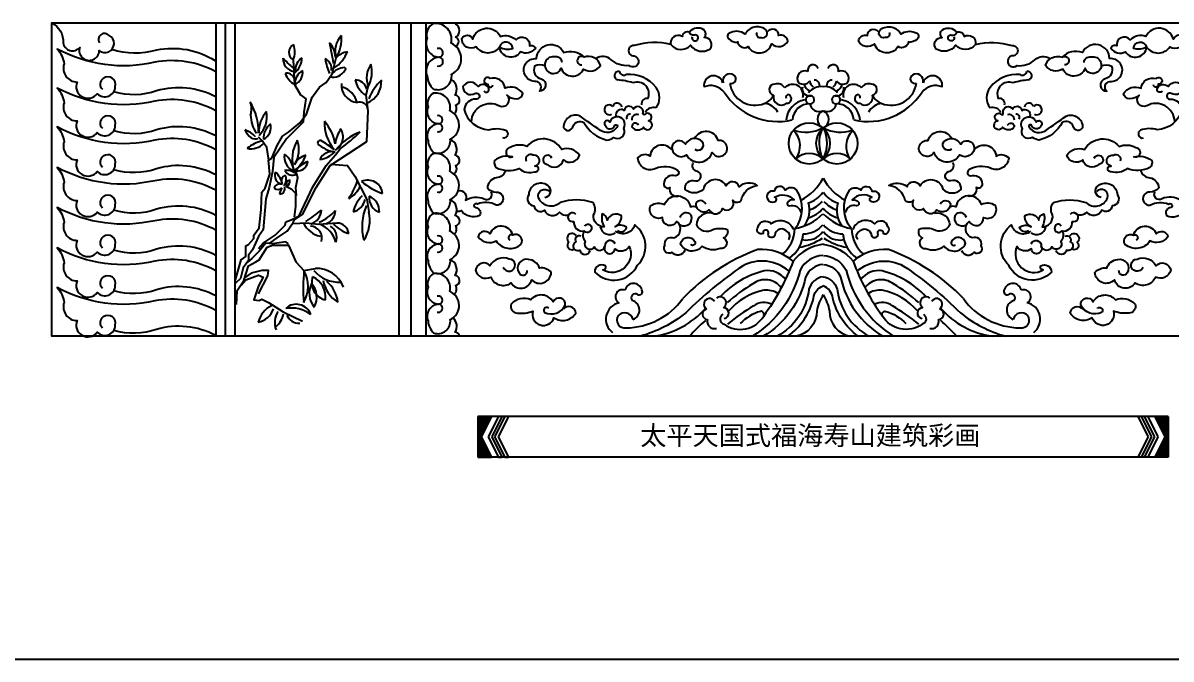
# Model space of a CAD drawing. Extents: x -66030 to 95157, y -13132 to 45879.
# Drawn here: x -60474 to -58642, y 1430 to 2445 of the extents above; entities that cross this region are included whole.
import ezdxf

# ---------------------------------------------------------------- set-up
doc = ezdxf.new("R2010")
doc.units = 0
doc.header["$LTSCALE"] = 100
doc.header["$MEASUREMENT"] = 0
for name, color, linetype in [('3', 11, 'CONTINUOUS'), ('4', 121, 'CONTINUOUS'), ('BH', 21, 'CONTINUOUS'), ('TEXT', 105, 'CONTINUOUS')]:
    doc.layers.add(name, color=color, linetype=linetype)
doc.styles.add('HZ', font='simhei.ttf')

# ---------------------------------------------------------------- blocks, each defined once
blk = doc.blocks.new('A$C67C823C9')
at = {"layer": '3'}
for p, q in [((0, 65.3), (0, 0)), ((1101.2, 65.3), (0, 65.3)), ((21.6, 65.3), (5.3, 32.6)), ((32.8, 65.3), (16.5, 32.6)), ((38.4, 65.3), (22.1, 32.6)), ((43, 65.3), (26.7, 32.6)), ((48.6, 65.3), (32.3, 32.6)), ((1052.6, 65.3), (1068.9, 32.6)), ((1058.2, 65.3), (1052.6, 65.3)), ((1058.2, 65.3), (1074.5, 32.6)), ((1062.8, 65.3), (1079.1, 32.6)), ((1068.4, 65.3), (1062.8, 65.3)), ((1068.4, 65.3), (1084.7, 32.6)), ((1079.6, 65.3), (1095.9, 32.6)), ((1101.2, 65.3), (1079.6, 65.3)), ((1101.2, 65.3), (1101.2, 0)), ((5.3, 32.6), (21.6, 0)), ((16.5, 32.6), (32.8, 0)), ((22.1, 32.6), (38.4, 0)), ((26.7, 32.6), (43, 0)), ((32.3, 32.6), (48.6, 0)), ((1068.9, 32.6), (1052.6, 0)), ((1074.5, 32.6), (1058.2, 0)), ((1079.1, 32.6), (1062.8, 0)), ((1084.7, 32.6), (1068.4, 0)), ((1095.9, 32.6), (1079.6, 0)), ((0, 0), (21.6, 0)), ((1101.2, 0), (0, 0)), ((32.8, 0), (38.4, 0)), ((43, 0), (48.6, 0)), ((1058.2, 0), (1052.6, 0)), ((1068.4, 0), (1062.8, 0)), ((1101.2, 0), (1079.6, 0))]:
    blk.add_line(p, q, dxfattribs=at)
at = {"layer": 'BH'}
for p, q in [((0, 61.4), (3.9, 65.3)), ((0, 46.1), (19.1, 65.3)), ((0, 48.7), (16.6, 65.3)), ((0, 51.2), (14, 65.3)), ((0, 53.8), (11.5, 65.3)), ((0, 56.3), (9, 65.3)), ((0, 58.8), (6.4, 65.3)), ((0, 63.9), (1.3, 65.3)), ((0, 43.6), (21.5, 65.1)), ((0, 41), (19, 60)), ((1080, 64.6), (1080.6, 65.3)), ((1080.8, 62.9), (1083.2, 65.3)), ((1081.7, 61.2), (1085.7, 65.3)), ((1082.5, 59.5), (1088.3, 65.3)), ((1083.3, 57.8), (1090.8, 65.3)), ((1084.2, 56.1), (1093.4, 65.3)), ((1085, 54.4), (1095.9, 65.3)), ((1085.9, 52.7), (1098.4, 65.3)), ((1086.7, 51), (1101, 65.3)), ((1087.6, 49.3), (1101.2, 62.9)), ((1088.4, 47.6), (1101.2, 60.4)), ((1089.3, 45.9), (1101.2, 57.8)), ((1090.1, 44.2), (1101.2, 55.3)), ((0, 38.5), (16.4, 54.9)), ((0, 35.9), (13.9, 49.8)), ((0, 33.4), (11.3, 44.7)), ((0, 30.8), (8.8, 39.6)), ((1091, 42.5), (1101.2, 52.8)), ((1091.8, 40.8), (1101.2, 50.2)), ((1092.7, 39.1), (1101.2, 47.7)), ((1093.5, 37.4), (1101.2, 45.1)), ((1094.4, 35.7), (1101.2, 42.6)), ((1095.2, 34), (1101.2, 40)), ((1095.5, 31.8), (1101.2, 37.5)), ((0, 28.3), (6.2, 34.5)), ((0, 25.7), (5.8, 31.6)), ((0, 23.2), (6.7, 29.9)), ((0, 20.7), (7.5, 28.2)), ((0, 18.1), (8.4, 26.5)), ((0, 15.6), (9.2, 24.8)), ((0, 13), (10.1, 23.1)), ((0, 10.5), (10.9, 21.4)), ((0, 7.9), (11.8, 19.7)), ((1080.2, 1.2), (1101.2, 22.2)), ((1081.6, 0), (1101.2, 19.7)), ((1082.8, 6.3), (1101.2, 24.8)), ((1085.3, 11.4), (1101.2, 27.3)), ((1087.9, 16.5), (1101.2, 29.8)), ((1090.4, 21.6), (1101.2, 32.4)), ((1093, 26.7), (1101.2, 34.9)), ((0, 5.4), (12.6, 18)), ((0, 2.8), (13.5, 16.3)), ((0, 0.3), (14.3, 14.6)), ((2.3, 0), (15.2, 12.9)), ((4.8, 0), (16, 11.2)), ((7.3, 0), (16.8, 9.5)), ((9.9, 0), (17.7, 7.8)), ((12.4, 0), (18.5, 6.1)), ((15, 0), (19.4, 4.4)), ((17.5, 0), (20.2, 2.7)), ((20.1, 0), (21.1, 1)), ((1084.1, 0), (1101.2, 17.1)), ((1086.7, 0), (1101.2, 14.6)), ((1089.2, 0), (1101.2, 12)), ((1091.7, 0), (1101.2, 9.5)), ((1094.3, 0), (1101.2, 6.9)), ((1096.8, 0), (1101.2, 4.4)), ((1099.4, 0), (1101.2, 1.8))]:
    blk.add_line(p, q, dxfattribs=at)
blk = doc.blocks.new('A$C09F412C1')
at = {"layer": '3'}
for p, q in [((261.2, 500.6), (261.2, 0.6)), ((276.4, 500.6), (276.4, 0.6)), ((291.6, 500.6), (291.6, 0.6)), ((553.3, 500.6), (553.3, 0.6)), ((572.6, 500.6), (572.6, 0.6)), ((596.1, 500.6), (596.1, 0.6))]:
    blk.add_line(p, q, dxfattribs=at)
for points in [[(0, 500.6, -0.284766), (18, 468.9, 0.655369), (44.2, 461.4, 1.146883), (75.3, 456.4, 1.11925), (91, 480.5, 0.937213), (75.7, 468.9)], [(614.4, 432.1, 1.388547), (614.4, 445.5, 0.468613), (598.4, 416.1, 0.186167), (608.2, 395.4, 0.567131), (637.4, 418.8, 0.640494), (636.7, 468.4, 0.534045), (608.2, 499.6, 0.354768), (598.4, 475.7, 0.468613), (614.4, 446.3, 1.388547), (614.4, 459.7)], [(1124.5, 485.5, 0.654238), (1131.3, 477.4, 0.833454), (1138.2, 490.2, 0.461241), (1105.7, 482.6, 0.295401), (1083.4, 485.1, 0.720954), (1079.6, 475.3, 0.191245), (1094, 469.2)], [(1335.5, 485.5, -0.654238), (1328.7, 477.4, -0.833454), (1321.8, 490.2, -0.461241), (1354.3, 482.6, -0.295401), (1376.6, 485.1, -0.720954), (1380.4, 475.3, -0.191245), (1366, 469.2)], [(1021.2, 478.4, 2.932601), (1026.3, 481.6, -0.482868), (1016.9, 486, 0.469035), (1005, 478.9, 0.682973), (987.1, 466.1, 0.457922), (1018.5, 464.9, 0.396432), (1049.5, 458.9, 0.674426), (1040.3, 477.3, 0.456239), (1039.8, 489.4, 0.399871), (1016.9, 486)], [(1093.7, 471.4, 0.590399), (1110.4, 462.9, 0.653489), (1148, 467.2, 0.478523), (1173.7, 471.4, 0.49357), (1159.1, 480.4, 0.761754), (1142, 486.8)], [(1366.3, 471.4, -0.590399), (1349.6, 462.9, -0.653489), (1312, 467.2, -0.478523), (1286.3, 471.4, -0.49357), (1300.9, 480.4, -0.761754), (1318, 486.8)], [(1438.8, 478.4, -2.932601), (1433.7, 481.6, 0.482868), (1443.1, 486, -0.469035), (1455, 478.9, -0.682973), (1472.9, 466.1, -0.457922), (1441.5, 464.9, -0.396432), (1410.5, 458.9, -0.674426), (1419.7, 477.3, -0.456239), (1420.2, 489.4, -0.399871), (1443.1, 486)], [(261.2, 422.7, 0.17389), (164, 437.8, -0.181978), (8.5, 458.9, -0.163044), (19.3, 435.3, 0.510238), (40, 406.3, 0.871013), (72.3, 387.7, 0.656321), (101, 398.9, 0.73064), (81.9, 412.1, 0.501323), (80.6, 394.7)], [(261.2, 439.5, 0.194649), (166.5, 456.9, -0.146269), (95.3, 458)], [(786.3, 432.1, 0.235868), (769.8, 431.5, 0.461266), (780.3, 411.2, -0.862626), (777.5, 391.5, 0.604748), (772.6, 407.4, -1.114415), (773.1, 443.6, -0.793298), (816.4, 453.4, -0.30013), (848.8, 445.8)], [(987.1, 466.1, 0.135387), (928.9, 464.4, 1.136503), (928.9, 448, -1.266339), (920.6, 432.6, -0.218569), (892.1, 441.9, 0.354239), (868, 443.6)], [(1472.9, 466.1, -0.135387), (1531.1, 464.4, -1.136503), (1531.1, 448, 1.266339), (1539.4, 432.6, 0.218569), (1567.9, 441.9, -0.354239), (1592, 443.6)], [(1673.7, 432.1, -0.235868), (1690.2, 431.5, -0.461266), (1679.7, 411.2, 0.862626), (1682.5, 391.5, -0.604748), (1687.4, 407.4, 1.114415), (1686.9, 443.6, 0.793298), (1643.6, 453.4, 0.30013), (1611.2, 445.8)], [(813.7, 437.5, 0.474513), (803.3, 446.3, 2.223701), (812.1, 428.2, 0.659829), (847.7, 426.6, 0.385537), (875.1, 432.6, 0.448169), (848.8, 445.8, 1.448752), (845, 433.7)], [(1646.3, 437.5, -0.474513), (1656.7, 446.3, -2.223701), (1647.9, 428.2, -0.659829), (1612.3, 426.6, -0.385537), (1584.9, 432.6, -0.448169), (1611.2, 445.8, -1.448752), (1615, 433.7)], [(641.4, 355.8, 0.431798), (643.6, 369.3, 0.856822), (643.1, 385.5, 0.419638), (636.9, 410.2)], [(688.9, 392.1, 0.81074), (697.1, 394.8, 0.59043), (679.6, 399.2, 0.548481), (655.5, 399.2, 0.613962), (674.7, 388.2, -1.334243), (676.3, 378.9, 0.406582), (657.7, 362.5, 0.336177), (697.1, 330.2, -0.150435), (723.5, 329.6, -0.870733), (719.1, 317)], [(669.2, 343.3, -0.556222), (713.6, 368.5, 0.878332), (725.7, 385.5, 0.211304), (741, 379.5, 0.387219), (750.9, 388.2, 0.359299), (722.9, 396.5, 0.467648), (698.8, 411.8, 1.6966), (695.5, 403, 1.131826), (703.2, 401.9)], [(1790.8, 343.3, 0.556222), (1746.4, 368.5, -0.878332), (1734.3, 385.5, -0.211304), (1719, 379.5, -0.387219), (1709.1, 388.2, -0.359299), (1737.1, 396.5, -0.467648), (1761.2, 411.8, -1.6966), (1764.5, 403, -1.131826), (1756.8, 401.9)], [(1771.1, 392.1, -0.81074), (1762.9, 394.8, -0.59043), (1780.4, 399.2, -0.548481), (1804.5, 399.2, -0.613962), (1785.3, 388.2, 1.334243), (1783.7, 378.9, -0.406582), (1802.3, 362.5, -0.336177), (1762.9, 330.2, 0.150435), (1736.5, 329.6, 0.870733), (1740.9, 317)], [(261.2, 360.4, 0.17389), (164, 375.6, -0.181978), (8.5, 396.7, -0.163044), (19.3, 373.1, 0.510238), (40, 344.1, 0.871013), (72.3, 325.5, 0.656321), (101, 336.7, 0.73064), (81.9, 349.9, 0.501323), (80.6, 332.5)], [(261.2, 382.5, 0.196289), (166.9, 392.2, -0.157511), (98.9, 390.6)], [(614.4, 327.2, 1.388547), (614.4, 339.4, 0.468613), (599.9, 312.6, 0.186167), (608.8, 293.8, 0.567131), (635.3, 315, 0.640494), (634.7, 360.2, 0.534045), (608.8, 388.5, 0.354768), (599.9, 366.8, 0.468613), (614.4, 340, 1.388547), (614.4, 352.3)], [(935.6, 337.6, 0.856179), (925.1, 334.9, 0.514292), (943.6, 334.2, 1.619749), (951.4, 344.5, 1.306004), (946.3, 354.9, -0.963129), (942.9, 357.3, 0.82973), (927.5, 363, 0.753967), (912.8, 361.1, 0.729763), (900.1, 351.5)], [(1524.4, 337.6, -0.856179), (1534.9, 334.9, -0.514292), (1516.4, 334.2, -1.619749), (1508.6, 344.5, -1.306004), (1513.7, 354.9, 0.963129), (1517.1, 357.3, -0.82973), (1532.5, 363, -0.753967), (1547.2, 361.1, -0.729763), (1559.9, 351.5)], [(261.2, 298.3, 0.17389), (164, 313.5, -0.181978), (8.5, 334.6, -0.163044), (19.3, 311, 0.510238), (40, 282, 0.871013), (72.3, 263.4, 0.656321), (101, 274.6, 0.73064), (81.9, 287.8, 0.501323), (80.6, 270.4)], [(261.2, 320.2, 0.196289), (166.9, 330, -0.157511), (98.9, 328.4)], [(641.2, 259.6, 0.439751), (643.6, 273.3, 0.856822), (643.1, 289.5, 0.449004), (635.3, 315)], [(797.4, 285, 1.787462), (790.1, 274.9, 0.601019), (815.9, 282.2, 0.5577), (841.2, 289.5, 0.350548), (813.1, 298.5, 0.523042), (758, 303.5, 0.228127), (731, 301.8, 1.091614), (734.4, 286.7, 0.232651), (705.7, 281.1, 0.25932), (708.6, 269.8, 0.201793), (745.1, 268.1, 0.253821), (770.4, 263.1, 1.2587), (770.4, 272.1, 1.012857), (767, 289.5, 0.741029), (756.3, 279.9)], [(1025.3, 299.3, 0.896117), (1037.4, 310.9, 0.518089), (1010.5, 307.2, 1.297582), (995.2, 290.3, 0.374681), (1012.1, 290.3, 0.663299), (1053.2, 294, 1.877187), (1062.7, 313, 0.677215), (1025.1, 316.2)], [(1434.7, 299.3, -0.896117), (1422.6, 310.9, -0.518089), (1449.5, 307.2, -1.297582), (1464.8, 290.3, -0.374681), (1447.9, 290.3, -0.663299), (1406.8, 294, -1.877187), (1397.3, 313, -0.677215), (1434.9, 316.2)], [(1662.6, 285, -1.787462), (1669.9, 274.9, -0.601019), (1644.1, 282.2, -0.5577), (1618.8, 289.5, -0.350548), (1646.9, 298.5, -0.523042), (1702, 303.5, -0.228127), (1729, 301.8, -1.091614), (1725.6, 286.7, -0.232651), (1754.3, 281.1, -0.25932), (1751.4, 269.8, -0.201793), (1714.9, 268.1, -0.253821), (1689.6, 263.1, -1.2587), (1689.6, 272.1, -1.012857), (1693, 289.5, -0.741029), (1703.7, 279.9)], [(988.3, 298.8, 0.657946), (954, 288.2, 0.362311), (934, 285.1, 0.528741), (963, 268.7, -0.242728), (997.3, 266.1, -0.728508), (994.7, 256.6, 0.519066), (976.2, 243.9, 0.671979), (985.7, 238.1, 0.602161), (999.9, 224.4, 0.602161)], [(1471.7, 298.8, -0.657946), (1506, 288.2, -0.362311), (1526, 285.1, -0.528741), (1497, 268.7, 0.242728), (1462.7, 266.1, 0.728508), (1465.3, 256.6, -0.519066), (1483.8, 243.9, -0.671979), (1474.3, 238.1, -0.602161), (1460.1, 224.4, -0.602161)], [(614.4, 230.8, 1.388547), (614.4, 243, 0.468613), (599.9, 216.3, 0.186167), (608.8, 197.4, 0.567131), (635.3, 218.7, 0.640494), (634.7, 263.8, 0.534045), (608.8, 292.2, 0.354768), (599.9, 270.5, 0.468613), (614.4, 243.7, 1.388547), (614.4, 255.9)], [(1042.7, 211.2, 0.668878), (1026.8, 212.3, 0.665014), (1048.5, 202.3, 0.69762), (1069.6, 204.4, 0.828499), (1085.9, 217.6, 0.438544), (1099.1, 217, -0.325499), (1125, 241.3, 0.32366), (1096, 239.2, 0.693193), (1075.4, 240.8, 0.669584), (1039, 235.5, -0.418072), (1010, 235, -0.574249), (1026.3, 248.7, 0.937925), (1030, 263.4, -0.565369), (1023.1, 277.7)], [(1417.3, 211.2, -0.668878), (1433.2, 212.3, -0.665014), (1411.5, 202.3, -0.69762), (1390.4, 204.4, -0.828499), (1374.1, 217.6, -0.438544), (1360.9, 217, 0.325499), (1335, 241.3, -0.32366), (1364, 239.2, -0.693193), (1384.6, 240.8, -0.669584), (1421, 235.5, 0.418072), (1450, 235, 0.574249), (1433.7, 248.7, -0.937925), (1430, 263.4, 0.565369), (1436.9, 277.7)], [(261.2, 233.7, 0.17389), (164, 248.8, -0.181978), (8.5, 269.9, -0.163044), (19.3, 246.3, 0.510238), (40, 217.3, 0.871013), (72.3, 198.7, 0.656321), (101, 209.9, 0.73064), (81.9, 223.1, 0.501323), (80.6, 205.7)], [(261.2, 258.1, 0.196289), (166.9, 267.9, -0.157511), (98.9, 266.3)], [(723.7, 265.3, -0.333264), (708.6, 253.5, 0.347079), (694.5, 237.2, 0.20604), (708.6, 230.5, -1.072997), (708.6, 209.7, 0.245363), (678.8, 211.4, 1.237945), (675.4, 205.8, -0.573064), (682.1, 193.4, -0.36861), (652.9, 201.3, -0.238864), (645.5, 199.8, -0.238864)], [(1736.3, 265.3, 0.333264), (1751.4, 253.5, -0.347079), (1765.5, 237.2, -0.20604), (1751.4, 230.5, 1.072997), (1751.4, 209.7, -0.245363), (1781.2, 211.4, -1.237945), (1784.6, 205.8, 0.573064), (1777.9, 193.4, 0.36861), (1807.1, 201.3, 0.238864), (1814.5, 199.8, 0.238864)], [(786.3, 222, 0.707975), (790.7, 241.4, 0.60078), (760.6, 226.3, 0.597534), (768.8, 208.8, 0.605979), (785.7, 202, 0.608363), (809.4, 198.8, 0.488684), (828.2, 197.6)], [(1185.4, 172.5, 0.325157), (1187.6, 234, 0.429458), (1169.7, 233.6, 0.788891), (1152, 231.9, 1.405361), (1152.2, 215.2, 0.950487), (1152.4, 222.3, -0.369828), (1183.6, 218.1, 0.277752), (1173.8, 215, 0.660513), (1176.6, 208.6, -0.45235), (1194.7, 198.1)], [(1274.6, 172.5, -0.325157), (1272.4, 234, -0.429458), (1290.3, 233.6, -0.788891), (1308, 231.9, -1.405361), (1307.8, 215.2, -0.950487), (1307.6, 222.3, 0.369828), (1276.4, 218.1, -0.277752), (1286.2, 215, -0.660513), (1283.4, 208.6, 0.45235), (1265.3, 198.1)], [(1673.7, 222, -0.707975), (1669.3, 241.4, -0.60078), (1699.4, 226.3, -0.597534), (1691.2, 208.8, -0.605979), (1674.3, 202, -0.608363), (1650.6, 198.8, -0.488684), (1631.8, 197.6)], [(648, 232.7, -0.658947), (659.6, 217.6, -0.258064), (689.4, 219.8, 0.760993), (700.7, 231.1)], [(902.1, 169.4, 0.582329), (916.5, 174.4, 0.323302), (898.3, 175.1, 0.28429), (908.3, 192.6, 0.501618), (885.8, 185.7, 0.372068), (877.7, 195.7, 0.185825), (880.8, 175.1, -0.463232), (863.9, 194.5, 0.329436), (862.6, 213.8, 0.170806), (810.7, 213.8, -0.514145), (776.3, 221.3, -0.846489), (793.8, 231.4)], [(1009.4, 137.4, -0.580805), (988.9, 134.8, -0.88914), (977.8, 145.4, -0.636435), (992, 157.5, 0.600009), (996.8, 183.8, -0.830302), (974.1, 190.2, -0.724718), (955.1, 209.1, -0.260441), (977.2, 210.7, -0.759437), (1018.4, 207, -0.235866), (1027.4, 207)], [(1450.6, 137.4, 0.580805), (1471.1, 134.8, 0.88914), (1482.2, 145.4, 0.636435), (1468, 157.5, -0.600009), (1463.2, 183.8, 0.830302), (1485.9, 190.2, 0.724718), (1504.9, 209.1, 0.260441), (1482.8, 210.7, 0.759437), (1441.6, 207, 0.235866), (1432.6, 207)], [(1557.9, 169.4, -0.582329), (1543.5, 174.4, -0.323302), (1561.7, 175.1, -0.28429), (1551.7, 192.6, -0.501618), (1574.2, 185.7, -0.372068), (1582.3, 195.7, -0.185825), (1579.2, 175.1, 0.463232), (1596.1, 194.5, -0.329436), (1597.4, 213.8, -0.170806), (1649.3, 213.8, 0.514145), (1683.7, 221.3, 0.846489), (1666.2, 231.4)], [(1812, 232.7, 0.658947), (1800.4, 217.6, 0.258064), (1770.6, 219.8, -0.760993), (1759.3, 231.1)], [(261.2, 169.9, 0.17389), (164, 185, -0.181978), (8.5, 206.1, -0.163044), (19.3, 182.5, 0.510238), (40, 153.5, 0.871013), (72.3, 134.9, 0.656321), (101, 146.1, 0.73064), (81.9, 159.3, 0.501323), (80.6, 141.9)], [(261.2, 193.5, 0.196289), (166.9, 203.2, -0.157511), (98.9, 201.6)], [(641.7, 163.6, 0.421059), (643.6, 176.9, 0.856822), (643.1, 193.2, 0.449004), (635.3, 218.7)], [(614.4, 135.3, 1.388547), (614.4, 147.5, 0.468613), (599.9, 120.7, 0.186167), (608.8, 101.9, 0.567131), (635.3, 123.1, 0.640494), (634.7, 168.3, 0.534045), (608.8, 196.6, 0.354768), (599.9, 174.9, 0.468613), (614.4, 148.1, 1.388547), (614.4, 160.4)], [(1052.2, 197, 0.454887), (1027.9, 178.6, 0.459681), (1054.3, 171.2, -0.140085), (1077, 171.2, -0.436226), (1071.2, 157.5, -0.869168), (1065.9, 140.6, -0.263231), (1036.9, 144.3, -0.571836), (1002.6, 148.5, -0.699991), (1025.3, 151.7, -0.906531), (1018.9, 146.9)], [(1174.7, 155.1, 0.496863), (1173.2, 167.1, 0.702082), (1153, 161.6, -0.795541), (1142.3, 163.4, 1.518445), (1134.3, 164.6, -0.83987), (1126.6, 175.1, -0.635735), (1147.3, 180.1, -0.527168), (1182.7, 170.8)], [(1285.3, 155.1, -0.496863), (1286.8, 167.1, -0.702082), (1307, 161.6, 0.795541), (1317.7, 163.4, -1.518445), (1325.7, 164.6, 0.83987), (1333.4, 175.1, 0.635735), (1312.7, 180.1, 0.527168), (1277.3, 170.8)], [(1407.8, 197, -0.454887), (1432.1, 178.6, -0.459681), (1405.7, 171.2, 0.140085), (1383, 171.2, 0.436226), (1388.8, 157.5, 0.869168), (1394.1, 140.6, 0.263231), (1423.1, 144.3, 0.571836), (1457.4, 148.5, 0.699991), (1434.7, 151.7, 0.906531), (1441.1, 146.9)], [(734.9, 161.9, 0.737634), (698.6, 163.8, 0.655483), (679.9, 159.4, 0.370674), (708.7, 152.6, 0.448686), (748.1, 146.9, 0.778965), (734.9, 161.9, 1.00047), (730.6, 153.8)], [(850.1, 176.3, -0.581099), (858.9, 177.6, -1.053185), (848.9, 168.8, 0.333611), (850.7, 151.9, 0.979902), (865.1, 143.2, 0.737343), (882, 144.4, 0.737343)], [(898.3, 148.2, 0.83719), (882, 144.4, 1.231743), (897.7, 140, 0.433856), (920.9, 143.8, -0.719688), (878.9, 106.3, 0.618269), (882.7, 113.1, 0.584889), (865.8, 103.1, 0.522316), (934, 113.8, 0.457645), (929.6, 178.2, -0.524438), (898.9, 168.2)], [(1561.7, 148.2, -0.83719), (1578, 144.4, -1.231743), (1562.3, 140, -0.433856), (1539.1, 143.8, 0.719688), (1581.1, 106.3, -0.618269), (1577.3, 113.1, -0.584889), (1594.2, 103.1, -0.522316), (1526, 113.8, -0.457645), (1530.4, 178.2, 0.524438), (1561.1, 168.2)], [(1609.9, 176.3, 0.581099), (1601.1, 177.6, 1.053185), (1611.1, 168.8, -0.333611), (1609.3, 151.9, -0.979902), (1594.9, 143.2, -0.737343), (1578, 144.4, -0.737343)], [(1725.1, 161.9, -0.737634), (1761.4, 163.8, -0.655483), (1780.1, 159.4, -0.370674), (1751.3, 152.6, -0.448686), (1711.9, 146.9, -0.778965), (1725.1, 161.9, -1.00047), (1729.4, 153.8)], [(836.4, 160.7, 1.179983), (824.5, 150.7, 0.865198), (832.6, 139.4, 0.865198)], [(843.9, 160.1, 0.778168), (835.7, 151.3, 1.026233), (842, 138.2, 0.819122), (858.3, 137.5, 0.819122)], [(1230, 147.3, 0.193018), (1182.2, 120.5, -0.068752), (1135.3, 32.8)], [(1230, 147.3, -0.193018), (1277.8, 120.5, 0.068752), (1324.7, 32.8)], [(1616.1, 160.1, -0.778168), (1624.3, 151.3, -1.026233), (1618, 138.2, -0.819122), (1601.7, 137.5, -0.819122)], [(1623.6, 160.7, -1.179983), (1635.5, 150.7, -0.865198), (1627.4, 139.4, -0.865198)], [(261.2, 105.2, 0.17389), (164, 120.3, -0.181978), (8.5, 141.5, -0.163044), (19.3, 117.8, 0.510238), (40, 88.9, 0.871013), (72.3, 70.2, 0.656321), (101, 81.4, 0.73064), (81.9, 94.7, 0.501323), (80.6, 77.3)], [(261.2, 129.7, 0.196289), (166.9, 139.4, -0.157511), (98.9, 137.8)], [(1229.6, 129.5, 0.261665), (1193.3, 106.2, -0.196304), (1117.6, 0.6)], [(1230.4, 129.5, -0.261665), (1266.7, 106.2, 0.196304), (1342.4, 0.6)], [(641.4, 67.9, 0.431798), (643.6, 81.4, 0.856822), (643.1, 97.6, 0.449004), (635.3, 123.1)], [(719.9, 110.6, 1.875825), (729.3, 123.8, 0.381823), (698.6, 113.1, 0.650152), (675.5, 105.6, 0.47536), (699.9, 95, 0.484538), (732.4, 85.6, 0.660035), (765, 90.6, 0.663756), (796.3, 102.5, 0.252321), (777.5, 109.4, 0.30727), (760, 123.2, 0.666884), (745, 101.9, 0.854155), (758.1, 105.6)], [(1175.7, 104.2, 0.317099), (1101.5, 112.6, 0.047679), (1010.8, 37.7, -0.101368), (938.7, 0.6)], [(1229.6, 115.3, 0.2799), (1202, 94.7, -0.211862), (1134.5, 0.6)], [(1230.4, 115.3, -0.2799), (1258, 94.7, 0.211862), (1325.5, 0.6)], [(1284.3, 104.2, -0.317099), (1358.5, 112.6, -0.047679), (1449.2, 37.7, 0.101368), (1521.3, 0.6)], [(1740.1, 110.6, -1.875825), (1730.7, 123.8, -0.381823), (1761.4, 113.1, -0.650152), (1784.5, 105.6, -0.47536), (1760.1, 95, -0.484538), (1727.6, 85.6, -0.660035), (1695, 90.6, -0.663756), (1663.7, 102.5, -0.252321), (1682.5, 109.4, -0.30727), (1700, 123.2, -0.666884), (1715, 101.9, -0.854155), (1701.9, 105.6)], [(614.4, 39.2, 1.388547), (614.4, 51.5, 0.468613), (599.9, 24.7, 0.186167), (608.8, 5.9, 0.567131), (635.3, 27.1, 0.640494), (634.7, 72.3, 0.534045), (608.8, 100.6, 0.354768), (599.9, 78.9, 0.468613), (614.4, 52.1, 1.388547), (614.4, 64.3)], [(1230, 95.5, 0.289087), (1207.5, 75.8, -0.243212), (1156.5, 0.6)], [(1230, 95.5, -0.289087), (1252.5, 75.8, 0.243212), (1303.5, 0.6)], [(261.2, 41.9, 0.17389), (164, 57.1, -0.181978), (8.5, 78.2, -0.163044), (19.3, 54.6, 0.510238), (40, 25.6, 0.871013), (72.3, 6.9, 0.656321), (101, 18.1, 0.73064), (81.9, 31.4, 0.501323), (80.6, 14)], [(261.2, 65, 0.196289), (166.9, 74.8, -0.157511), (98.9, 73.1)], [(1173.9, 0.6, 0.17778), (1214.6, 61.2, -0.293895), (1230, 80.9, -0.293895)], [(1286.1, 0.6, -0.17778), (1245.4, 61.2, 0.293895), (1230, 80.9, 0.293895)], [(792.5, 45, 1.028071), (785.7, 38.7, 0.410628), (818.8, 50, 0.870054), (799.4, 55.6, 0.51761), (763.7, 58.7, 0.310373), (732.4, 51.9, 0.520218), (742.5, 37.5, 0.11731), (766.9, 40.6, 0.983836), (800.7, 30, 0.424779), (835.7, 37.5, 0.7001), (815.7, 43.7)], [(1230, 66.9, 0.082001), (1219.8, 41.1, -0.379099), (1186.1, 0.6)], [(1230, 66.9, -0.082001), (1240.2, 41.1, 0.379099), (1273.9, 0.6)], [(1667.5, 45, -1.028071), (1674.3, 38.7, -0.410628), (1641.2, 50, -0.870054), (1660.6, 55.6, -0.51761), (1696.3, 58.7, -0.310373), (1727.6, 51.9, -0.520218), (1717.5, 37.5, -0.11731), (1693.1, 40.6, -0.983836), (1659.3, 30, -0.424779), (1624.3, 37.5, -0.7001), (1644.3, 43.7)], [(1070.1, 36, 0.651148), (1072.1, 19.8, 0.442001), (1135.3, 32.8, 0.632601), (1130.1, 40.3, 0.127847), (1097.8, 21)], [(1389.9, 36, -0.651148), (1387.9, 19.8, -0.442001), (1324.7, 32.8, -0.632601), (1329.9, 40.3, -0.127847), (1362.2, 21)], [(650.2, 0.6, 0.326745), (643.1, 7.2, 0.361891), (639.8, 29.8, 0.361891)], [(261.2, 1.7, 0.196289), (166.9, 11.5, -0.157511), (98.9, 9.8)]]:
    blk.add_lwpolyline(points, format="xyb", dxfattribs=at)
for points in [[(714, 462.2, -0.530127), (676.7, 462.7, -0.617799), (653.7, 475.9, -0.63364), (671.3, 474.8, -0.688486), (715.1, 479.2, -0.272109), (740.3, 473.7, -0.762516), (761.7, 463.8, -0.514987), (771.1, 460, -0.361814), (747.5, 454.5, -0.722869), (714, 462.2, 0.208142), (734.9, 460, 0.864409)], [(1746, 462.2, 0.530127), (1783.3, 462.7, 0.617799), (1806.3, 475.9, 0.63364), (1788.7, 474.8, 0.688486), (1744.9, 479.2, 0.272109), (1719.7, 473.7, 0.762516), (1698.3, 463.8, 0.514987), (1688.9, 460, 0.361814), (1712.5, 454.5, 0.722869), (1746, 462.2, -0.208142), (1725.1, 460, -0.864409)], [(816.1, 333.4, 0.720262), (831.1, 335.7, -0.453515), (848.4, 341.9, 0.217423), (885.1, 313.7, 0.178894), (895.9, 318, 0.778165), (912, 332.2, 1.150016), (890.1, 342.2, 1.182575), (882.7, 336.5, 0.697679), (897.8, 337.2, -1.15733), (900.9, 333.8, -0.426382), (874.7, 329.1, -0.001522), (842.3, 351.9, 0.554329)], [(1643.9, 333.4, -0.720262), (1628.9, 335.7, 0.453515), (1611.6, 341.9, -0.217423), (1574.9, 313.7, -0.178894), (1564.1, 318, -0.778165), (1548, 332.2, -1.150016), (1569.9, 342.2, -1.182575), (1577.3, 336.5, -0.697679), (1562.2, 337.2, 1.15733), (1559.1, 333.8, 0.426382), (1585.3, 329.1, 0.001522), (1617.7, 351.9, -0.554329)]]:
    blk.add_lwpolyline(points, format="xyb", close=True, dxfattribs=at)
for points in [[(293, 90.6), (297.3, 107.7), (301.6, 122.6), (309.1, 127.9), (309.1, 145), (313.3, 147.1), (321.9, 156.7), (321.9, 162.1), (330.4, 173.8), (333.6, 202.6), (334.7, 230.4), (340, 236.8), (347.5, 259.2), (345.4, 281.6), (350.7, 284.8), (359.3, 305), (367.8, 320), (377.4, 326.4), (395.6, 341.3), (406.2, 355.2), (414.8, 381.9), (426.5, 397.9), (437.2, 405.3), (446.8, 419.2), (453.2, 444.8)], [(384.9, 441.6), (387, 402.1), (396.6, 386.1), (405.2, 379.7), (402, 358.4), (400.9, 342.4), (374.2, 315.7), (353.9, 285.8), (351.8, 263.4), (346.4, 237.8), (341.1, 219.7), (336.8, 170.6), (329.4, 159.9), (319.7, 138.6), (313.3, 130.1), (313.3, 121.5), (304.8, 109.8), (300.5, 92.7), (293, 85.2)], [(347.5, 149.3), (359.3, 157.8), (375.3, 168.5), (384.9, 182.3), (387, 186.6), (399.8, 195.1), (421.2, 237.8), (443.6, 273), (502.4, 311.4), (504.5, 360.5), (501.3, 385.1), (504.5, 398.9)], [(345.8, 281.6), (343, 302), (335.2, 312.6), (329.5, 318.3)], [(329.4, 140.7), (336.8, 149.3), (356.1, 162.1), (372.1, 178.1), (373.1, 183.4), (381.7, 186.6), (394.5, 193), (415.9, 238.9), (437.2, 273), (452.2, 290.1), (459.6, 299.7)], [(444.7, 275.2), (471.4, 273), (483.1, 256), (502.4, 218.6), (505.6, 199.4)], [(390.2, 225), (389.2, 237.8), (392.4, 253.8), (389.2, 264.5)], [(387, 190.9), (389.2, 207.9), (389.2, 228.2), (382.7, 234.6), (374.2, 238.9)], [(454.3, 181.3), (425.5, 179.1), (405.2, 181.3), (386, 180.2)], [(377.4, 148.2), (373.1, 151.4), (351.8, 148.2), (341.1, 149.3), (330.4, 136.5), (318.7, 124.7), (311.2, 118.3)], [(294.1, 51.1), (295.2, 73.5), (305.9, 89.5), (313.3, 113), (325.1, 119.4), (330.4, 122.6), (343.2, 142.9), (351.8, 146.1), (377.4, 146.1), (389.2, 119.4), (402, 105.5), (420.1, 108.7)], [(301.6, 82), (309.1, 90.6), (329.4, 98.1), (336.8, 94.9), (329.4, 81), (321.9, 58.6), (330.4, 57.5), (334.7, 59.6), (345.4, 54.3), (368.9, 39.4), (399.8, 24.4)], [(329.4, 68.2), (344.3, 97), (345.4, 105.5), (334.7, 105.5), (317.6, 101.3), (306.9, 93.8)]]:
    blk.add_lwpolyline(points, dxfattribs=at)
for centre in [(1208, 308.3), (1252, 308.3)]:
    blk.add_circle(centre, 32.9, dxfattribs=at)
for centre, radius, start, end in [((638, 488.4), 12, 297.2121, 62.7879), ((487.2, 455.4), 35.6, 135.2197, 197.3888), ((399.4, 476.8), 62.6, 329.2467, 3.3618), ((641.6, 470.8), 7.16, 291.1175, 74.3398), ((391.8, 453.7), 13.9, 117.1034, 240.1603), ((351.7, 454.6), 35.7, 338.5977, 18.666), ((1492.8, 652.7), 1066.1, 189.9199, 191.7259), ((412, 442.6), 40.5, 4.8232, 40.7135), ((389.3, 443.7), 20.9, 178.8228, 260.5153), ((737.9, 824.6), 530.4, 225.8403, 228.251), ((366.7, 445.4), 32.1, 309.0442, 359.1849), ((411.2, 425.7), 22.9, 122.8392, 184.7991), ((532.7, 457.8), 97.8, 188.4807, 202.9619), ((428, 427.1), 18.1, 351.7467, 64.0881), ((420.5, 474.9), 54.7, 302.7385, 338.0943), ((474.9, 426.3), 28.4, 97.3672, 139.4845), ((416, 401), 29, 124.5046, 177.7053), ((378.7, 421.6), 21.2, 293.2341, 8.9758), ((448.1, 436.5), 22.4, 258.2463, 327.8043), ((467.2, 403.8), 25.5, 91.7939, 142.9239), ((466.3, 426.8), 2.49, 290.0168, 87.4901), ((540.8, 412.9), 38.9, 145.6079, 201.0524), ((462.1, 422.1), 48.3, 331.335, 15.3252), ((904, 416.3), 6.88, 80.4416, 256.9198), ((912.4, 424.6), 7.41, 191.6863, 298.5414), ((1200.9, 412.1), 12.1, 66.2793, 214.9695), ((1214.1, 425.3), 8.61, 17.3024, 194.2337), ((1245.9, 425.3), 8.61, 345.7663, 162.6976), ((1259.1, 412.1), 12.1, 325.0305, 113.7207), ((1547.6, 424.6), 7.41, 241.4586, 348.3137), ((1556, 416.3), 6.88, 283.0802, 99.5584), ((374.8, 408), 12.3, 21.9318, 102.5912), ((407, 434), 37.6, 201.6964, 237.8389), ((489.8, 401.5), 28, 175.4013, 263.839), ((525.7, 420.4), 43.5, 193.7675, 234.0515), ((481.7, 388.5), 21.6, 17.0617, 85.3928), ((489.5, 406.6), 36, 292.2139, 4.2642), ((587.2, 345.9), 88.5, 134.2892, 157.6269), ((892.2, 289.9), 120.2, 73.3231, 85.1261), ((921.5, 365), 53.4, 37.7441, 96.0054), ((933.3, 387.3), 18.9, 335.9597, 110.5091), ((1055.4, 400.8), 15.5, 16.2728, 189.1968), ((1081.5, 407.8), 11.4, 57.4121, 193.1644), ((1083.4, 411.3), 7.49, 252.4738, 55.6033), ((1121.2, 409.6), 40.4, 187.8308, 291.8384), ((1152.9, 394.1), 8.92, 90.6963, 257.6411), ((1156.9, 389.3), 14.3, 32.0033, 106.638), ((1198.3, 415.9), 13, 235.7535, 322.7762), ((1220.7, 408.8), 12.1, 183.4262, 236.5791), ((1216.2, 401.5), 8, 355.2155, 94.8332), ((1243.8, 401.5), 8, 85.1668, 184.7845), ((1239.3, 408.8), 12.1, 303.4209, 356.5738), ((1261.7, 415.9), 13, 217.2238, 304.2465), ((1303.1, 389.3), 14.3, 73.362, 147.9967), ((1307.1, 394.1), 8.92, 282.3589, 89.3037), ((1338.8, 409.6), 40.4, 248.1616, 352.1692), ((1376.6, 411.3), 7.49, 124.3967, 287.5262), ((1378.5, 407.8), 11.4, 346.8356, 122.5879), ((1404.6, 400.8), 15.5, 350.8032, 163.7272), ((1538.5, 365), 53.4, 83.9946, 142.2559), ((1526.7, 387.3), 18.9, 69.4909, 204.0403), ((1567.8, 289.9), 120.2, 94.8739, 106.6769), ((452.8, 364.8), 35.1, 14.6806, 71.7882), ((941.6, 381.3), 27.5, 323.4678, 36.5322), ((1050.8, 373.6), 27, 37.6713, 113.3728), ((1158.3, 446), 102.7, 212.9838, 282.7296), ((1129.1, 394.9), 23.9, 287.5111, 336.5692), ((1163.5, 382.4), 12.8, 166.58, 308.9127), ((1181.5, 386), 16.6, 344.0359, 138.8857), ((1175, 381.8), 4.36, 87.4121, 198.8015), ((1172.3, 379.5), 7.15, 263.7813, 66.7077), ((1208.3, 395.5), 11.5, 165.8921, 282.6684), ((1216.9, 409.1), 18.9, 204.6219, 243.0885), ((1227, 373.5), 25.4, 83.3673, 142.3451), ((1233, 373.5), 25.4, 37.6549, 96.6327), ((1251.7, 395.5), 11.5, 257.3316, 14.1079), ((1243.1, 409.1), 18.9, 296.9115, 335.3781), ((1278.5, 386), 16.6, 41.1143, 195.9641), ((1301.7, 446), 102.7, 257.2704, 327.0162), ((1287.7, 379.5), 7.15, 113.2923, 276.2187), ((1285, 381.8), 4.36, 341.1985, 92.5879), ((1296.5, 382.4), 12.8, 231.0873, 13.42), ((1330.9, 394.9), 23.9, 203.4308, 252.4889), ((1409.2, 373.6), 27, 66.6272, 142.3287), ((1518.4, 381.3), 27.5, 143.4678, 216.5322), ((287.4, 363.1), 30.9, 342.0382, 21.1467), ((236.4, 325.9), 93.3, 359.3802, 31.2112), ((490.9, 361.2), 13.1, 15.7532, 108.1423), ((888.9, 361.9), 7.9, 43.2751, 298.9487), ((901.7, 365.6), 7.23, 3.9468, 166.7902), ((948.3, 372), 7.98, 73.3056, 194.3992), ((1133.9, 344.9), 27.3, 28.8646, 85.1321), ((1206.9, 342.1), 36.2, 99.2542, 174.6471), ((1208, 344.3), 27.1, 87.8132, 176.7588), ((1209.1, 377.9), 6.62, 75.1795, 298.2515), ((1222.8, 373.1), 13.9, 187.1185, 295.7015), ((1209.3, 377.9), 6.56, 296.7323, 76.6987), ((1237.2, 373.1), 13.9, 244.2985, 352.8815), ((1250.7, 377.9), 6.56, 103.3013, 243.2677), ((1250.9, 377.9), 6.62, 241.7485, 104.8205), ((1252, 344.3), 27.1, 3.2412, 92.1868), ((1253.1, 342.1), 36.2, 5.3529, 80.7458), ((1326.1, 344.9), 27.3, 94.8679, 151.1354), ((1511.7, 372), 7.98, 345.6008, 106.6944), ((1558.3, 365.6), 7.23, 13.2098, 176.0532), ((1571.1, 361.9), 7.9, 241.0513, 136.7249), ((372, 355.2), 55.2, 181.6183, 213.5694), ((378.1, 326.4), 48.4, 137.6008, 181.784), ((298.7, 352.1), 44.3, 315.6492, 9.0224), ((922, 349.5), 5.49, 81.7291, 204.4845), ((933.6, 345.6), 8.86, 74.8508, 179.4718), ((959.2, 351.5), 14.2, 71.3771, 154.3692), ((1235.7, 346.6), 14.8, 113.9683, 243.9712), ((1224.3, 346.6), 14.8, 296.0288, 66.0317), ((1500.8, 351.5), 14.2, 25.6308, 108.6229), ((1526.4, 345.6), 8.86, 0.5282, 105.1492), ((1538, 349.5), 5.49, 335.5155, 98.2709), ((293.7, 290.6), 41.9, 42.5257, 70.5883), ((336.5, 343.1), 31.7, 204.3785, 234.248), ((367.4, 316.4), 30, 129.3988, 182.8876), ((327.7, 334), 21.5, 297.1635, 15.123), ((501.4, 341.1), 66.8, 177.7409, 219.6525), ((378.2, 294.5), 74.9, 10.0344, 41.0503), ((499.5, 303.5), 47.7, 144.2798, 175.0934), ((440.3, 318.5), 24.1, 299.6751, 32.2295), ((1202.4, 380.2), 54, 249.1396, 299.7562), ((1279.4, 308.9), 55.8, 154.0655, 207.0086), ((1180.6, 308.9), 55.8, 332.9914, 25.9345), ((1257.6, 380.2), 54, 240.2438, 290.8604), ((357.8, 238.3), 77.7, 106.9173, 126.7245), ((325.1, 328.6), 13.2, 237.4215, 287.9792), ((442.4, 283.2), 59.3, 149.3227, 198.5701), ((349.4, 298.4), 44.5, 327.8, 19.7205), ((428.1, 308.6), 4.54, 81.4004, 180.9234), ((325.1, 140.5), 201.4, 51.6609, 58.9943), ((523.1, 242.4), 89.7, 110.485, 142.1402), ((296.4, 527.9), 280.5, 305.5868, 314.1249), ((1158.4, 303.8), 34.9, 323.5613, 46.1314), ((1301.6, 303.8), 34.9, 133.8686, 216.4387), ((317.6, 327.4), 27.6, 256.8359, 317.7744), ((456.1, 339.6), 45, 223.6967, 264.2825), ((447.4, 272.6), 22.7, 79.3566, 153.1222), ((421.8, 324.5), 42, 277.2978, 315.181), ((394.2, 286.4), 23.6, 168.0159, 250.0173), ((343.4, 258.3), 43.1, 8.0249, 50.0083), ((347.7, 312.9), 62, 308.3264, 337.6493), ((411.8, 262.8), 27.5, 104.3317, 154.1994), ((391.6, 281.1), 16.8, 261.5249, 353.8281), ((418.2, 246.7), 34, 106.8826, 148.4704), ((1207.9, 260.4), 31.7, 46.8242, 132.8736), ((1252.1, 260.4), 31.7, 47.1264, 133.1758), ((369.6, 257.1), 14.2, 157.1542, 260.5085), ((334.4, 237.8), 33.3, 9.2599, 48.4028), ((376.6, 248.2), 10.6, 114.7994, 208.3015), ((358.6, 250.9), 15.1, 319.6847, 26.8842), ((373.9, 240.8), 24.6, 47.9628, 96.365), ((384, 272.3), 14.6, 208.5842, 295.7436), ((363.7, 234.3), 9.52, 68.5436, 165.7162), ((363.4, 235.8), 8.01, 266.9432, 22.5758), ((381.4, 242.3), 7.96, 105.4992, 205.2753), ((369.2, 247.9), 10.3, 299.2672, 11.5072), ((380, 284), 112.9, 325.737, 341.094), ((456.3, 254.8), 38.3, 296.3241, 337.8696), ((503.8, 226.1), 23.6, 5.3021, 114.9879), ((561.1, 325.8), 103.2, 229.387, 250.903), ((1153.8, 294.1), 86.6, 298.3499, 331.7282), ((1306.2, 294.1), 86.6, 208.2718, 241.6501), ((360.3, 244.1), 9.46, 232.0618, 313.9587), ((396, 219.7), 34, 148.8508, 166.156), ((538.5, 183.6), 60.1, 136.849, 165.0005), ((530.9, 221.9), 25, 175.1728, 250.0195), ((496.1, 199.7), 26.2, 357.2194, 67.973), ((1197.4, 250.4), 37.8, 283.8208, 328.0171), ((1262.6, 250.4), 37.8, 211.9829, 256.1792), ((118, 596.2), 502.7, 304.8179, 308.3496), ((403.5, 204.1), 26.5, 290.7292, 355.4843), ((474.5, 224), 25.5, 283.2672, 348.7674), ((578, 175.4), 83.4, 156.1417, 195.0535), ((1168.8, 201.5), 39.6, 320.9898, 17.9444), ((1195.5, 232.6), 44.2, 284.5194, 321.3375), ((1187.4, 257.1), 58.8, 290.8635, 314.8605), ((1264.5, 232.6), 44.2, 218.6625, 255.4806), ((1272.6, 257.1), 58.8, 225.1395, 249.1365), ((1291.2, 201.5), 39.6, 162.0556, 219.0102), ((403, 242.1), 63.7, 291.4767, 320.1524), ((429.4, 201.2), 22.6, 289.805, 0.1653), ((449.2, 185.8), 57.9, 326.3199, 13.5683), ((830.2, 190.6), 7.15, 39.2572, 289.6694), ((846, 182), 13.5, 172.4503, 282.1795), ((1011.5, 187), 10.5, 40.7158, 162.5322), ((1008.4, 188.8), 12.1, 238.1294, 24.4396), ((1167.9, 259.3), 88.6, 280.9491, 314.1601), ((1292.1, 259.3), 88.6, 225.8399, 259.0509), ((1451.6, 188.8), 12.1, 155.5604, 301.8706), ((1448.5, 187), 10.5, 17.4678, 139.2842), ((1614, 182), 13.5, 257.8205, 7.5497), ((1629.8, 190.6), 7.15, 250.3306, 140.7428), ((436.2, 197.7), 38.6, 205.6043, 257.3852), ((411.2, 156.9), 19.5, 344.0314, 87.09), ((413.5, 141), 40.4, 14.1052, 70.997), ((433.3, 158.6), 20.9, 338.3029, 58.5963), ((489.3, 215.5), 53.6, 220.3085, 252.6098), ((454.3, 162.2), 19.1, 6.5842, 89.9808), ((889.4, 177.9), 15.1, 190.8877, 306.0637), ((1128.7, 173.8), 56.1, 310.8435, 358.4821), ((1203.5, 185.9), 31.8, 257.9788, 324.8108), ((1199.7, 202.1), 38, 268.0199, 321.6278), ((1260.3, 202.1), 38, 218.3722, 271.9801), ((1256.5, 185.9), 31.8, 215.1892, 282.0212), ((1331.3, 173.8), 56.1, 181.5179, 229.1565), ((1570.6, 177.9), 15.1, 233.9363, 349.1123), ((1146.4, 167.9), 52.1, 304.8413, 355.9104), ((1177.8, 231.2), 89.8, 278.9796, 304.6293), ((1282.2, 231.2), 89.8, 235.3707, 261.0204), ((1313.6, 167.9), 52.1, 184.0896, 235.1587), ((1233.5, -155.7), 313.8, 110.0856, 136.4085), ((1131, 59.8), 79.4, 49.8321, 93.7626), ((1329, 59.8), 79.4, 86.2374, 130.1679), ((1226.5, -155.7), 313.8, 43.5915, 69.9144), ((751, 76.6), 350.2, 175.27, 183.6627), ((357.6, 80.3), 51, 329.3159, 29.6167), ((442.9, 86.4), 28.6, 161.5863, 256.7513), ((399.5, 62.2), 37, 354.3527, 63.9849), ((458.2, 140.1), 53.2, 220.6782, 272.4999), ((422.2, 63.4), 45.4, 20.2838, 92.621), ((1168.5, -30.3), 139, 103.628, 137.209), ((1142, 70.9), 34.5, 36.0826, 100.4946), ((1318, 70.9), 34.5, 79.5054, 143.9174), ((1291.5, -30.3), 139, 42.791, 76.372), ((444.4, 69.2), 34, 152.5637, 220.3648), ((389, 62.9), 33.4, 331.9701, 40.9584), ((481.4, 97.2), 49.2, 188.713, 239.2502), ((405.3, 48.5), 51.3, 7.2876, 49.7995), ((910, 63.7), 11.2, 69.8244, 241.2511), ((927.5, 70.9), 14, 16.2979, 166.3038), ((936.4, 71.8), 5.43, 242.5555, 33.8971), ((1247.5, -134.6), 254.3, 120.6566, 132.0656), ((1156.8, -25.9), 102.2, 101.9075, 139.5805), ((1137.5, 58.8), 32, 36.4815, 127.6726), ((1138.7, 37.2), 37, 57.4231, 94.5273), ((1322.5, 58.8), 32, 52.3274, 143.5185), ((1321.3, 37.2), 37, 85.4727, 122.5769), ((1303.2, -25.9), 102.2, 40.4195, 78.0925), ((1212.5, -134.6), 254.3, 47.9344, 59.3434), ((1523.6, 71.8), 5.43, 146.1029, 297.4445), ((1532.5, 70.9), 14, 13.6962, 163.7021), ((1550, 63.7), 11.2, 298.7489, 110.1756), ((914.6, 127.1), 113.2, 270.5573, 324.0815), ((930.1, 62), 6.31, 52.0263, 224.3866), ((921.4, 42.3), 15.8, 289.9149, 74.7637), ((1048.8, 51.8), 8.95, 28.4219, 237.8342), ((1065.6, 53.8), 9.64, 303.5817, 126.4482), ((1394.4, 53.8), 9.64, 53.5518, 236.4183), ((1411.2, 51.8), 8.95, 302.1658, 151.5781), ((1545.4, 127.1), 113.2, 215.9185, 269.4427), ((1538.6, 42.3), 15.8, 105.2363, 250.0851), ((1529.9, 62), 6.31, 315.6134, 127.9737), ((367, 14), 39, 115.2451, 166.6363), ((324.1, 53), 30.3, 279.3216, 343.4774), ((388.3, 22.6), 33, 148.1335, 200.7126), ((389.7, 27.1), 24.5, 19.1605, 132.7899), ((381.3, -6.7), 52.4, 52.9452, 99.0052), ((910.4, 27.8), 26.8, 102.5982, 232.4813), ((913.4, 24.2), 13.8, 13.8361, 136.7007), ((939.9, 136.1), 137.1, 278.6528, 318.2689), ((1046.2, 35.9), 8.62, 104.3105, 266.3276), ((1071.1, 37.3), 8.51, 276.7516, 91.237), ((1324.1, -290.7), 396.7, 121.0668, 128.4796), ((1135.8, 25.8), 28.6, 64.5743, 125.2084), ((1324.2, 25.8), 28.6, 54.7916, 115.4257), ((1135.9, -290.7), 396.7, 51.5204, 58.9332), ((1388.9, 37.3), 8.51, 88.763, 263.2484), ((1413.8, 35.9), 8.62, 273.6724, 75.6895), ((1520.1, 136.1), 137.1, 221.7311, 261.3472), ((1546.6, 24.2), 13.8, 43.2993, 166.1639), ((1549.6, 27.8), 26.8, 307.5187, 77.4018), ((334.7, 43.1), 35.4, 309.9047, 349.2945), ((393.5, 42), 20.4, 201.7735, 274.6153), ((913.7, 26.4), 12.6, 144.8669, 279.1876), ((1288, -248.2), 368, 131.9091, 137.4531), ((1056.9, 24.3), 11.6, 165.0346, 285.0141), ((1403.1, 24.3), 11.6, 254.9859, 14.9654), ((1172, -248.2), 368, 42.5469, 48.0909), ((1546.3, 26.4), 12.6, 260.8124, 35.1331)]:
    blk.add_arc(centre, radius, start, end, dxfattribs=at)
at = {"layer": '4'}
blk.add_lwpolyline([(2460, 0.6), (0, 0.6), (0, 500.6), (2460, 500.6)], close=True, dxfattribs=at)

msp = doc.modelspace()

# ---------------------------------------------------------------- linework, layer by layer
at = {"layer": '3', "color": 2}
msp.add_line((-66009.4, 1429.7), (95156.9, 1429.7), dxfattribs=at)

# ---------------------------------------------------------------- block references
at = {"layer": '4'}
for name, p in [('A$C09F412C1', (-60427.4, 1944.3)), ('A$C67C823C9', (-59748, 1751.7))]:
    msp.add_blockref(name, p, dxfattribs=at)

# ---------------------------------------------------------------- texts
at = {"layer": 'TEXT', "insert": (-59489.1, 1784.8), "char_height": 30.6, "attachment_point": 4, "style": 'HZ'}
msp.add_mtext('太平天国式福海寿山建筑彩画', dxfattribs=at)

doc.saveas('drawing.dxf')
